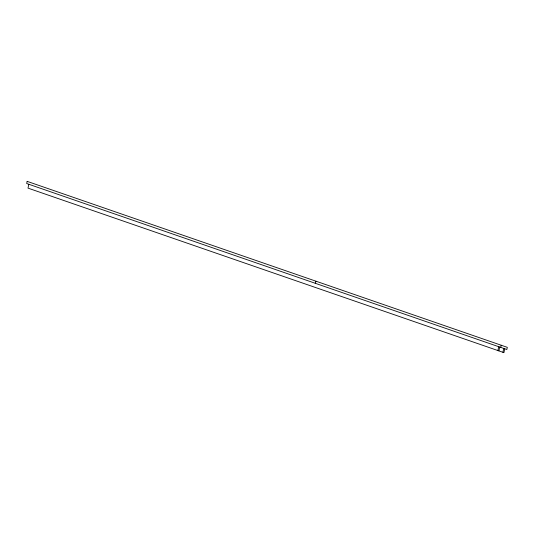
<?xml version="1.0" encoding="UTF-8"?>
<svg xmlns="http://www.w3.org/2000/svg" width="534" height="534" viewBox="0 0 534 534"><rect width="100%" height="100%" fill="white"/><g stroke="black" fill="none" stroke-linecap="round" stroke-linejoin="round"><path stroke-width="0.8" d="M28.796 184.263L28.008 188.128L503.936 352.64L504.723 348.775M497.882 350.544L498.676 346.679M498.889 350.898L499.684 347.033M500.745 347.4L501.186 345.224M502.928 352.293L503.716 348.428M315.254 283.28L315.974 281.198M27.147 181.36L26.7 183.536L506.853 349.51L507.3 347.334L27.147 181.36"/></g></svg>
